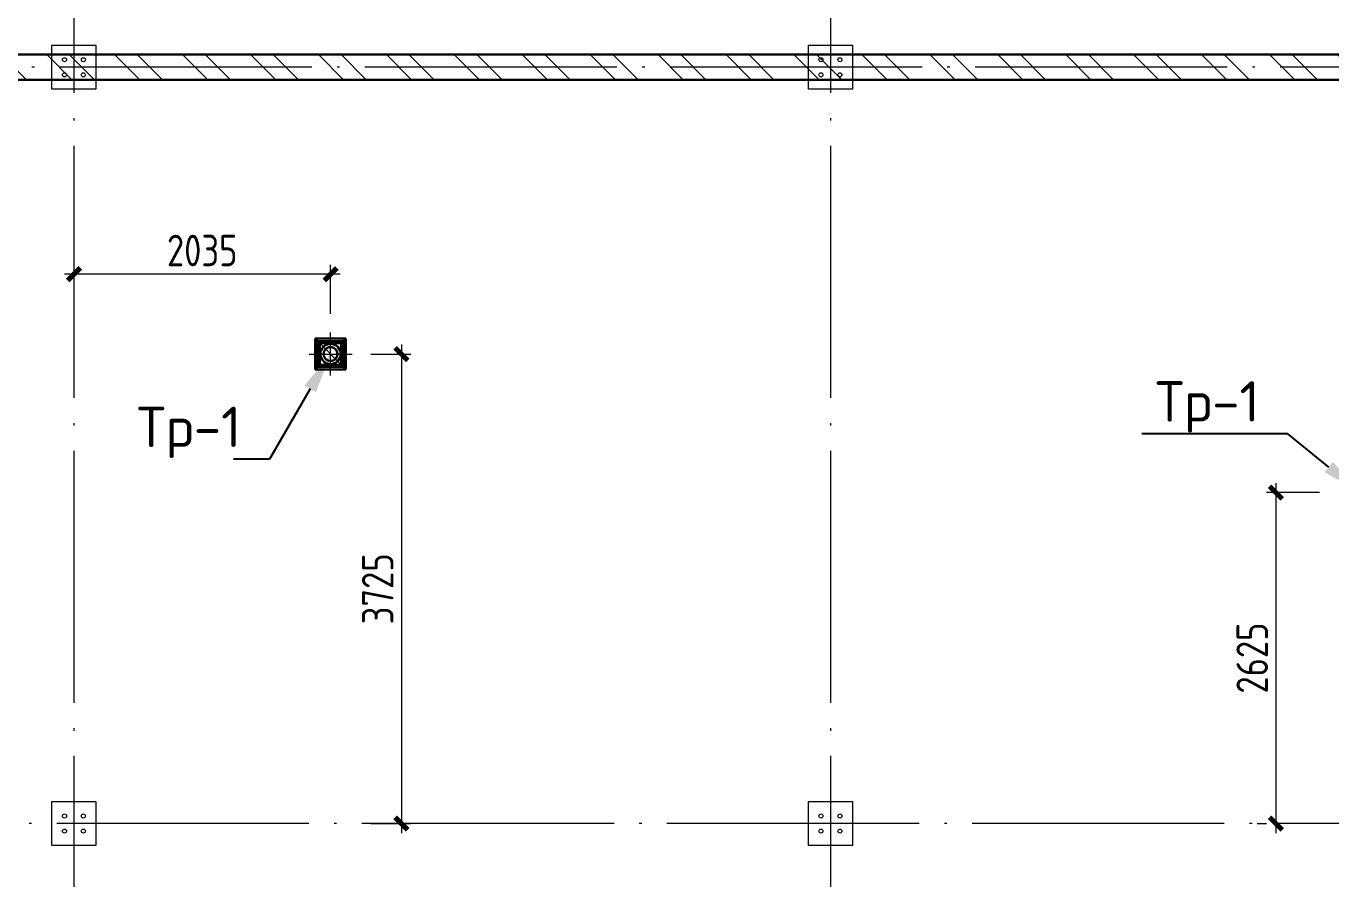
# Model space of a CAD drawing. Extents: x -965262 to 1142518, y -357520 to 71675.
# Drawn here: x -39857 to -29508, y -175591 to -168826 of the extents above; entities that cross this region are included whole.
import ezdxf
from ezdxf import colors
from ezdxf.entities.mleader import LeaderData, LeaderLine
from ezdxf.math import Vec2, Vec3

# ---------------------------------------------------------------- set-up
doc = ezdxf.new("R2010")
doc.units = 0
doc.header["$LTSCALE"] = 10
for name, pattern in [('ACAD_ISO04W100', [30, 24, -3, 0, -3]), ('DOTE', [2.42, 2, -0.2, 0.02, -0.2]), ('HIDDEN', [9.525, 6.35, -3.175])]:
    doc.linetypes.add(name, pattern=pattern)
doc.layers.get('0').update_dxf_attribs({"linetype": 'CONTINUOUS', "lineweight": 30})
doc.layers.get('Defpoints').update_dxf_attribs({"linetype": 'CONTINUOUS'})
doc.layers.add('DOTE', color=7, linetype='DOTE', lineweight=9)
doc.layers.add('Полы_лотки', color=7, linetype='CONTINUOUS', lineweight=30)
doc.styles.get("Standard").update_dxf_attribs({"font": 'isocpeur.ttf', "height": 300})
doc.styles.add('ГОСТ 2м', font='isocpeur.ttf', dxfattribs={"width": 0.8, "height": 250})
doc.dimstyles.new('ГОСТ 2м', dxfattribs={"dimtxt": 250, "dimasz": 100, "dimexe": 75, "dimexo": 150, "dimgap": 62.5, "dimtad": 1, "dimdec": 0, "dimtxsty": 'ГОСТ 2м', "dimblk": 'ARCHTICK', "dimcen": 150, "dimdle": 75, "dimclrd": 256, "dimclre": 256, "dimclrt": 256, "dimadec": 0, "dimazin": 0, "dimtfac": 1, "dimtdec": 0, "dimtmove": 0, "dimatfit": 3, "dimldrblk": 'OBLIQUE', "dimfxl": 1, "dimlwd": 15, "dimlwe": 15, "dimarcsym": 0})

# ---------------------------------------------------------------- blocks, each defined once
blk = doc.blocks.new('_ArchTick')
at = {"color": 0, "linetype": 'ByBlock', "lineweight": 0, "const_width": 0.4}
blk.add_lwpolyline([(-0.5, -0.5), (0.5, 0.5)], dxfattribs=at)
blk = doc.blocks.new('*D1444')
at = {"lineweight": 15, "transparency": 16777216}
for p, q in [((-39477, -170644), (-39477, -170719)), ((-37442, -171107), (-37442, -170719)), ((-37367, -170794), (-39552, -170794))]:
    blk.add_line(p, q, dxfattribs=at)
at = {"layer": 'Defpoints', "color": 0, "lineweight": 15, "transparency": 16777216}
for p in [(-39477, -170794, -13062), (-39477, -170794), (-37442, -171257, -12061)]:
    blk.add_point(p, dxfattribs=at)
at = {"lineweight": 15, "transparency": 16777216, "xscale": 100, "yscale": 100, "zscale": 100, "rotation": 180}
blk.add_blockref('_ArchTick', (-39477, -170794), dxfattribs=at)
at = {"lineweight": 15, "transparency": 16777216, "xscale": 100, "yscale": 100, "zscale": 100}
blk.add_blockref('_ArchTick', (-37442, -170794), dxfattribs=at)
at = {"lineweight": 15, "transparency": 16777216, "insert": (-38460, -170606), "char_height": 250, "attachment_point": 5, "style": 'ГОСТ 2м'}
blk.add_mtext('2035', dxfattribs=at)
blk = doc.blocks.new('_Oblique')
at = {"color": 0, "linetype": 'ByBlock', "lineweight": -2}
blk.add_line((-0.5, -0.5), (0.5, 0.5), dxfattribs=at)
blk = doc.blocks.new('*D1445')
at = {"lineweight": 15, "transparency": 16777216}
for p, q in [((-36880, -171352), (-36880, -175227)), ((-37122, -171427), (-36805, -171427)), ((-37122, -175152), (-36805, -175152))]:
    blk.add_line(p, q, dxfattribs=at)
at = {"layer": 'Defpoints', "color": 0, "lineweight": 15, "transparency": 16777216}
for p in [(-37272, -171427, -12061), (-37272, -175152, -13062), (-36880, -175152)]:
    blk.add_point(p, dxfattribs=at)
at = {"lineweight": 15, "transparency": 16777216, "xscale": 100, "yscale": 100, "zscale": 100}
for p, rotation in [((-36880, -171427), 90), ((-36880, -175152), 270)]:
    blk.add_blockref('_ArchTick', p, dxfattribs=dict(at, rotation=rotation))
at = {"lineweight": 15, "transparency": 16777216, "insert": (-37068, -173290), "char_height": 250, "attachment_point": 5, "rotation": 90, "style": 'ГОСТ 2м'}
blk.add_mtext('3725', dxfattribs=at)
blk = doc.blocks.new('*D1447')
at = {"lineweight": 15, "transparency": 16777216}
for p, q in [((-29944, -172451), (-29944, -175227)), ((-29598, -172526), (-30019, -172526)), ((-30094, -175152), (-30019, -175152))]:
    blk.add_line(p, q, dxfattribs=at)
at = {"layer": 'Defpoints', "color": 0, "lineweight": 15, "transparency": 16777216}
for p in [(-29448, -172526, -12611), (-29944, -175152), (-29944, -175152)]:
    blk.add_point(p, dxfattribs=at)
at = {"lineweight": 15, "transparency": 16777216, "xscale": 100, "yscale": 100, "zscale": 100}
for p, rotation in [((-29944, -172526), 90), ((-29944, -175152), 270)]:
    blk.add_blockref('_ArchTick', p, dxfattribs=dict(at, rotation=rotation))
at = {"lineweight": 15, "transparency": 16777216, "insert": (-30132, -173839), "char_height": 250, "attachment_point": 5, "rotation": 90, "style": 'ГОСТ 2м'}
blk.add_mtext('2625', dxfattribs=at)

msp = doc.modelspace()

# ---------------------------------------------------------------- hatches: boundary and pattern name
at = {"lineweight": 15}
h = msp.add_hatch(dxfattribs=at)
h.set_pattern_fill('ANSI32', scale=40, angle=90, style=0)
h.set_pattern_definition([(135, (-41513.9, -162921.8), (-269.4077, -269.4077), []), (135, (-41513.9, -162742.18), (-269.4077, -269.4077), [])])
h.paths.add_polyline_path([(-41427.2, -162817.1), (-41627.2, -162817.1), (-41627.2, -163152.1), (-41427.2, -163152.1)])
h.paths.add_polyline_path([(-41427.2, -163152.1), (-41627.2, -163152.1), (-41627.2, -164477.1), (-43632.2, -164477.1), (-43632.2, -164677.1), (-41427.2, -164677.1)])
h.paths.add_polyline_path([(-43832.2, -164477.1), (-45352.2, -164477.1), (-45352.2, -167242.1), (-45152.2, -167242.1), (-45152.2, -164677.1), (-43832.2, -164677.1)], flags=16)
h.paths.add_polyline_path([(-43632.2, -164677.1), (-43832.2, -164677.1), (-43832.2, -167242.1), (-43632.2, -167242.1)], flags=17)
h.paths.add_polyline_path([(-43632.2, -163152.1), (-43832.2, -163152.1), (-43832.2, -164477.1), (-43632.2, -164477.1)], flags=17)
h.paths.add_polyline_path([(-43632.2, -162817.1), (-43832.2, -162817.1), (-43832.2, -163152.1), (-43632.2, -163152.1)])
h.paths.add_polyline_path([(-56992.4, -172937.1), (-57392.4, -172937.1), (-57392.4, -173327.1), (-56992.4, -173327.1)])
h.paths.add_polyline_path([(-59982.4, -172937.1), (-60382.4, -172937.1), (-60382.4, -173327.1), (-59982.4, -173327.1)], flags=17)
h.paths.add_polyline_path([(-49062.4, -172002.1), (-49452.4, -172002.1), (-49452.4, -172402.1), (-49062.4, -172402.1)], flags=17)
h.paths.add_polyline_path([(-64417.4, -182372.1), (-64492.4, -182372.1), (-64492.4, -183072.1), (-65377.4, -183072.1), (-65377.4, -183172.1), (-64417.4, -183172.1)], flags=17)
h.paths.add_polyline_path([(-63352.4, -183072.1), (-64292.4, -183072.1), (-64292.4, -182372.1), (-64317.4, -182372.1), (-64317.4, -183172.1), (-63352.4, -183172.1)])
h.paths.add_polyline_path([(-64417.4, -181472.1), (-64492.4, -181472.1), (-64492.4, -181662.1), (-64417.4, -181662.1)], flags=16)
h.paths.add_polyline_path([(-64292.4, -181472.1), (-64317.4, -181472.1), (-64317.4, -181662.1), (-64292.4, -181662.1)], flags=17)
h.paths.add_polyline_path([(-65377.4, -181472.1), (-65427.4, -181472.1), (-65427.4, -183072.1), (-65377.4, -183072.1)], flags=17)
h.paths.add_polyline_path([(-65477.4, -181472.1), (-65627.4, -181472.1), (-65627.4, -183272.1), (-65477.4, -183272.1)], flags=17)
h.paths.add_polyline_path([(-41427.2, -162817.1), (-41627.2, -162817.1), (-41627.2, -163152.1), (-41427.2, -163152.1)])
h.paths.add_polyline_path([(-69477.4, -185722), (-69787.4, -185722), (-69787.4, -185922), (-69477.4, -185922)])
h.paths.add_polyline_path([(-69262.4, -185722), (-69477.4, -185722), (-69477.4, -185922), (-69262.4, -185922)])
h.paths.add_polyline_path([(-67662.4, -185722), (-68062.4, -185722), (-68062.4, -185922), (-67662.4, -185922)])
h.paths.add_polyline_path([(-66352.4, -185722), (-66752.4, -185722), (-66752.4, -185922), (-66352.4, -185922)])
h.paths.add_polyline_path([(-64752.4, -185722), (-65152.4, -185722), (-65152.4, -185922), (-64752.4, -185922)])
h.paths.add_polyline_path([(-63477.4, -185722), (-63552.4, -185722), (-63552.4, -185922), (-63477.4, -185922)])
h.paths.add_polyline_path([(-63477.4, -162717.1), (-63812.4, -162717.1), (-63812.4, -162917.1), (-63477.4, -162917.1)])
h.paths.add_polyline_path([(-63152.4, -162717.1), (-63477.4, -162717.1), (-63477.4, -162917.1), (-63352.4, -162917.1), (-63352.4, -162977.1), (-63302.4, -162977.1), (-63302.4, -163152.1), (-63152.4, -163152.1)])
h.paths.add_polyline_path([(-63152.4, -163152.1), (-63302.4, -163152.1), (-63302.4, -163327.1), (-63352.4, -163327.1), (-63352.4, -168977.1), (-63302.4, -168977.1), (-63302.4, -169152.1), (-63152.4, -169152.1)])
h.paths.add_polyline_path([(-63152.4, -169152.1), (-63302.4, -169152.1), (-63302.4, -169327.1), (-63352.4, -169327.1), (-63352.4, -174977.1), (-63302.4, -174977.1), (-63302.4, -175152.1), (-63152.4, -175152.1), (-63152.4, -173527.1), (-57477.4, -173527.1), (-57477.4, -173327.1), (-63152.4, -173327.1)])
h.paths.add_polyline_path([(-63152.4, -175152.1), (-63302.4, -175152.1), (-63302.4, -175327.1), (-63352.4, -175327.1), (-63352.4, -178262.1), (-63152.4, -178262.1)])
h.paths.add_polyline_path([(-63152.4, -179262.1), (-63352.4, -179262.1), (-63352.4, -179462.1), (-63477.4, -179462.1), (-63477.4, -179662.1), (-63352.4, -179662.1), (-63352.4, -179862.1), (-63152.4, -179862.1)])
h.paths.add_polyline_path([(-63477.4, -179462.1), (-66477.4, -179462.1), (-66477.4, -179662.1), (-63477.4, -179662.1)])
h.paths.add_polyline_path([(-66477.4, -179462.1), (-69477.4, -179462.1), (-69477.4, -179662.1), (-68187.4, -179662.1), (-68187.4, -179862.1), (-67987.4, -179862.1), (-67987.4, -179662.1), (-66477.4, -179662.1)])
h.paths.add_polyline_path([(-69477.4, -179462.1), (-69787.4, -179462.1), (-69787.4, -179662.1), (-69477.4, -179662.1)])
h.paths.add_polyline_path([(-69477.4, -181272.1), (-69787.4, -181272.1), (-69787.4, -181472.1), (-69477.4, -181472.1)])
h.paths.add_polyline_path([(-67587.4, -181272.1), (-67987.4, -181272.1), (-67987.4, -181152.1), (-68187.4, -181152.1), (-68187.4, -181272.1), (-69477.4, -181272.1), (-69477.4, -181472.1), (-67587.4, -181472.1)])
h.paths.add_polyline_path([(-67987.4, -180872.1), (-68187.4, -180872.1), (-68187.4, -181152.1), (-67987.4, -181152.1)])
h.paths.add_polyline_path([(-66477.4, -181327.1), (-66652.4, -181327.1), (-66652.4, -181272.1), (-66677.4, -181272.1), (-66677.4, -181472.1), (-66477.4, -181472.1)])
h.paths.add_polyline_path([(-65277.4, -181272.1), (-66302.4, -181272.1), (-66302.4, -181327.1), (-66477.4, -181327.1), (-66477.4, -181472.1), (-65477.4, -181472.1), (-65477.4, -183272.1), (-63477.4, -183272.1), (-63477.4, -183172.1), (-64317.4, -183172.1), (-64317.4, -182372.1), (-64417.4, -182372.1), (-64417.4, -183172.1), (-65377.4, -183172.1), (-65377.4, -181472.1), (-65277.4, -181472.1)])
h.paths.add_polyline_path([(-63152.4, -181472.1), (-62752.9, -181472.1), (-62752.9, -181272.1), (-63152.4, -181272.1), (-63152.4, -181152.1), (-63302.4, -181152.1), (-63302.4, -181327.1), (-63477.4, -181327.1), (-63477.4, -181472.1), (-63352.4, -181472.1), (-63352.4, -183172.1), (-63477.4, -183172.1), (-63477.4, -183272.1), (-63352.4, -183272.1), (-63352.4, -185722), (-63477.4, -185722), (-63477.4, -185922), (-63152.4, -185922)])
h.paths.add_polyline_path([(-63477.4, -181327.1), (-63652.4, -181327.1), (-63652.4, -181272.1), (-64567.4, -181272.1), (-64567.4, -181472.1), (-64417.4, -181472.1), (-64417.4, -181662.1), (-64317.4, -181662.1), (-64317.4, -181472.1), (-63477.4, -181472.1)], flags=17)
h.paths.add_polyline_path([(-63152.4, -180872.1), (-63352.4, -180872.1), (-63352.4, -180977.1), (-63302.4, -180977.1), (-63302.4, -181152.1), (-63152.4, -181152.1)])
h.paths.add_polyline_path([(-61442.9, -181152.1), (-61642.9, -181152.1), (-61642.9, -181272.1), (-61842.9, -181272.1), (-61842.9, -181472.1), (-61442.9, -181472.1), (-61442.9, -181377.1)])
h.paths.add_polyline_path([(-61442.9, -175252.1), (-57652.4, -175252.1), (-57652.4, -175152.1), (-61642.9, -175152.1), (-61642.9, -181152.1), (-61442.9, -181152.1)])
h.paths.add_polyline_path([(-57652.4, -175052.1), (-61642.9, -175052.1), (-61642.9, -175152.1), (-57652.4, -175152.1)], flags=16)
h.paths.add_polyline_path([(-51652.4, -175152.1), (-57302.4, -175152.1), (-57302.4, -175252.1), (-51652.4, -175252.1)])
h.paths.add_polyline_path([(-51652.4, -175052.1), (-57302.4, -175052.1), (-57302.4, -175152.1), (-51652.4, -175152.1)])
h.paths.add_polyline_path([(-50862.4, -175152.1), (-51302.4, -175152.1), (-51302.4, -175252.1), (-50862.4, -175252.1)])
h.paths.add_polyline_path([(-50862.4, -175052.1), (-51302.4, -175052.1), (-51302.4, -175152.1), (-50862.4, -175152.1)])
h.paths.add_polyline_path([(-53877.4, -173377.1), (-54052.4, -173377.1), (-54052.4, -173327.1), (-57477.4, -173327.1), (-57477.4, -173527.1), (-53877.4, -173527.1)])
h.paths.add_polyline_path([(-51477.4, -173377.1), (-51652.4, -173377.1), (-51652.4, -173327.1), (-53702.4, -173327.1), (-53702.4, -173377.1), (-53877.4, -173377.1), (-53877.4, -173527.1), (-51477.4, -173527.1)])
h.paths.add_polyline_path([(-51152.4, -173202.1), (-51302.4, -173202.1), (-51302.4, -173377.1), (-51477.4, -173377.1), (-51477.4, -173527.1), (-51152.4, -173527.1)])
h.paths.add_polyline_path([(-51152.4, -169152.1), (-51352.4, -169152.1), (-51352.4, -173027.1), (-51302.4, -173027.1), (-51302.4, -173202.1), (-51152.4, -173202.1)])
h.paths.add_polyline_path([(-51152.4, -168152.1), (-51302.4, -168152.1), (-51302.4, -168327.1), (-51352.4, -168327.1), (-51352.4, -169152.1), (-51152.4, -169152.1)])
h.paths.add_polyline_path([(-47162.4, -167242.1), (-51152.4, -167242.1), (-51152.4, -163152.1), (-51352.4, -163152.1), (-51352.4, -167977.1), (-51302.4, -167977.1), (-51302.4, -168152.1), (-51152.4, -168152.1), (-51152.4, -167442.1), (-47162.4, -167442.1)])
h.paths.add_polyline_path([(-51152.4, -162717.1), (-51352.4, -162717.1), (-51352.4, -163152.1), (-51152.4, -163152.1)])
h.paths.add_polyline_path([(-45477.4, -167242.1), (-46152.4, -167242.1), (-46152.4, -167442.1), (-45477.4, -167442.1)])
h.paths.add_polyline_path([(-39477.4, -167242.1), (-45152.2, -167242.1), (-45152.2, -164677.1), (-41427.2, -164677.1), (-41427.2, -163152.1), (-41627.2, -163152.1), (-41627.2, -164477.1), (-45352.2, -164477.1), (-45352.2, -167242.1), (-45477.4, -167242.1), (-45477.4, -167442.1), (-39477.4, -167442.1)])
h.paths.add_polyline_path([(-36982.4, -167242.1), (-39477.4, -167242.1), (-39477.4, -167442.1), (-36982.4, -167442.1)])
h.paths.add_polyline_path([(-33477.4, -167242.1), (-35972.4, -167242.1), (-35972.4, -167442.1), (-33477.4, -167442.1)])
h.paths.add_polyline_path([(-27602.4, -163327.1), (-27652.4, -163327.1), (-27652.4, -163152.1), (-27802.4, -163152.1), (-27802.4, -165177.1), (-28202.2, -165177.1), (-28202.2, -165377.1), (-27802.4, -165377.1), (-27802.4, -166082.1), (-27602.4, -166082.1)])
h.paths.add_polyline_path([(-27652.4, -162977.1), (-27602.4, -162977.1), (-27602.4, -162817.1), (-27802.4, -162817.1), (-27802.4, -163152.1), (-27652.4, -163152.1)])
h.paths.add_polyline_path([(-29612.4, -162817.1), (-29812.4, -162817.1), (-29812.4, -163152.1), (-29612.4, -163152.1)])
h.paths.add_polyline_path([(-29447.5, -164695.1), (-28099.7, -164695.1), (-28099.7, -164191.1), (-29447.5, -164191.1)], flags=9)
h.paths.add_polyline_path([(-49852.4, -175252.1), (-49852.4, -175052.1), (-49652.4, -175052.1), (-49652.4, -169052.1), (-29192.4, -169052.1), (-29192.4, -169252.1), (-49452.4, -169252.1), (-49452.4, -175252.1)])
h.paths.add_polyline_path([(-29612.4, -167442.1), (-33477.4, -167442.1), (-33477.4, -167242.1), (-29812.4, -167242.1), (-29812.4, -163152.1), (-29612.4, -163152.1), (-29612.4, -165177.1), (-29212.2, -165177.1), (-29212.2, -165377.1), (-29612.4, -165377.1)])
h.paths.add_polyline_path([(-28182.4, -169252.1), (-27782.4, -169252.1), (-27782.4, -169052.1), (-28182.4, -169052.1)])
h.paths.add_polyline_path([(-27702.4, -175477.1), (-21142.4, -175477.1), (-21142.4, -175277.1), (-27702.4, -175277.1)])
h.paths.add_polyline_path([(-27702.4, -181027.1), (-21142.4, -181027.1), (-21142.4, -180827.1), (-27702.4, -180827.1)])

# ---------------------------------------------------------------- linework, layer by layer
at = {"color": 7, "lineweight": 15}
for p, q in [((-39652.4, -169327.1, -4711.1), (-39652.4, -168977.1, -4711.1)), ((-39652.4, -168977.1, -4711.1), (-39302.4, -168977.1, -4711.1)), ((-39302.4, -168977.1, -4711.1), (-39302.4, -169327.1, -4711.1)), ((-33652.4, -169327.1, -4711.1), (-33652.4, -168977.1, -4711.1)), ((-33652.4, -168977.1, -4711.1), (-33302.4, -168977.1, -4711.1)), ((-33302.4, -168977.1, -4711.1), (-33302.4, -169327.1, -4711.1)), ((-39302.4, -169327.1, -4711.1), (-39652.4, -169327.1, -4711.1)), ((-33302.4, -169327.1, -4711.1), (-33652.4, -169327.1, -4711.1)), ((-39652.4, -175327.1, -4711.1), (-39652.4, -174977.1, -4711.1)), ((-39652.4, -174977.1, -4711.1), (-39302.4, -174977.1, -4711.1)), ((-39302.4, -174977.1, -4711.1), (-39302.4, -175327.1, -4711.1)), ((-33652.4, -175327.1, -4711.1), (-33652.4, -174977.1, -4711.1)), ((-33652.4, -174977.1, -4711.1), (-33302.4, -174977.1, -4711.1)), ((-33302.4, -174977.1, -4711.1), (-33302.4, -175327.1, -4711.1)), ((-39302.4, -175327.1, -4711.1), (-39652.4, -175327.1, -4711.1)), ((-33302.4, -175327.1, -4711.1), (-33652.4, -175327.1, -4711.1))]:
    msp.add_line(p, q, dxfattribs=at)
at = {"color": 7, "extrusion": (0, 0, -1)}
for p, q in [((-49652.4, -169052.1, -3259.8), (-29192.4, -169052.1, -1116.4)), ((-29192.4, -169252.1, -1116.4), (-49452.4, -169252.1, -3259.8))]:
    msp.add_line(p, q, dxfattribs=at)
at = {"color": 1, "lineweight": 15}
msp.add_line((-37564.7, -171304.6, -3259.8), (-37319.7, -171549.6, -3259.8), dxfattribs=at)
at = {"color": 7, "lineweight": 15}
for centre in [(-39552.4, -169092.1, -4711.1), (-39402.4, -169092.1, -4711.1), (-33552.4, -169092.1, -4711.1), (-33402.4, -169092.1, -4711.1), (-39552.4, -169212.1, -4711.1), (-39402.4, -169212.1, -4711.1), (-33552.4, -169212.1, -4711.1), (-33402.4, -169212.1, -4711.1), (-39552.4, -175092.1, -4711.1), (-39402.4, -175092.1, -4711.1), (-33552.4, -175092.1, -4711.1), (-33402.4, -175092.1, -4711.1), (-39552.4, -175212.1, -4711.1), (-39402.4, -175212.1, -4711.1), (-33552.4, -175212.1, -4711.1), (-33402.4, -175212.1, -4711.1)]:
    msp.add_circle(centre, 16, dxfattribs=at)
at = {"layer": 'DOTE', "color": 7, "ltscale": 100, "extrusion": (0, -1, 0)}
for p, q in [((-39477.4, -162515.3, -4711.1), (-39477.4, -237687.4, -4711.1)), ((-33477.4, -162515.3, -4711.1), (-33477.4, -237687.4, -4711.1))]:
    msp.add_line(p, q, dxfattribs=at)
at = {"layer": 'DOTE', "color": 7, "ltscale": 100}
for p, q in [((-20650.6, -169152.1, -4711.1), (-73832.7, -169152.1, -4711.1)), ((-20673.7, -175152.1, -4711.1), (-73832.7, -175152.1, -4711.1))]:
    msp.add_line(p, q, dxfattribs=at)
at = {"layer": 'Полы_лотки', "color": 1, "linetype": 'ACAD_ISO04W100', "lineweight": 9, "ltscale": 10}
for p, q in [((-37442.2, -171597.6, -2809.2), (-37442.2, -171256.7, -3710.4)), ((-37612.7, -171427.1, -2809.2), (-37271.7, -171427.1, -3710.4))]:
    msp.add_line(p, q, dxfattribs=at)
at = {"layer": 'Полы_лотки', "color": 5}
for p, q in [((-37564.7, -171304.6, -3259.8), (-37319.7, -171304.6, -3259.8)), ((-37564.7, -171549.6, -3259.8), (-37564.7, -171304.6, -3259.8)), ((-37564.7, -171304.6, -3259.8), (-37527.2, -171342.1, -3259.8)), ((-37339.7, -171324.6, -3259.8), (-37544.7, -171324.6, -3259.8)), ((-37544.7, -171324.6, -3259.8), (-37544.7, -171529.6, -3259.8)), ((-37357.2, -171342.1, -3259.8), (-37527.2, -171342.1, -3259.8)), ((-37527.2, -171342.1, -3259.8), (-37527.2, -171512.1, -3259.8)), ((-37319.7, -171304.6, -3259.8), (-37357.2, -171342.1, -3259.8)), ((-37357.2, -171342.1, -3259.8), (-37357.2, -171512.1, -3259.8)), ((-37339.7, -171529.6, -3259.8), (-37339.7, -171324.6, -3259.8)), ((-37319.7, -171549.6, -3259.8), (-37319.7, -171304.6, -3259.8)), ((-37564.7, -171549.6, -3259.8), (-37527.2, -171512.1, -3259.8)), ((-37564.7, -171549.6, -3259.8), (-37319.7, -171549.6, -3259.8)), ((-37544.7, -171529.6, -3259.8), (-37339.7, -171529.6, -3259.8)), ((-37357.2, -171512.1, -3259.8), (-37527.2, -171512.1, -3259.8)), ((-37319.7, -171549.6, -3259.8), (-37357.2, -171512.1, -3259.8))]:
    msp.add_line(p, q, dxfattribs=at)
for radius in [80, 55]:
    msp.add_circle((-37442.2, -171427.1, -3259.8), radius, dxfattribs=at)
at = {"layer": 'Полы_лотки', "color": 6, "linetype": 'HIDDEN', "ltscale": 10}
msp.add_circle((-37442.2, -171427.1, -3259.8), 55, dxfattribs=at)

# ---------------------------------------------------------------- dimensions: what is measured, and where the dimension line sits
at = {"lineweight": 15}
dim = msp.add_linear_dim(base=(-39477.4, -170793.8, 8350.5), p1=(-37442.2, -171256.7, -3710.4), p2=(-39477.4, -170793.8, -4711.1), dimstyle='ГОСТ 2м', dxfattribs=at)
dim.commit()
dim.dimension.update_dxf_attribs({"geometry": '*D1444', "text_midpoint": (-38459.8, -170606.3, 8350.5)})
dim = msp.add_linear_dim(base=(-36880.1, -175152.1, 8350.5), p1=(-37271.7, -171427.1, -3710.4), p2=(-37271.7, -175152.1, -4711.1), angle=90, dimstyle='ГОСТ 2м', dxfattribs=at)
dim.commit()
dim.dimension.update_dxf_attribs({"geometry": '*D1445', "text_midpoint": (-37067.6, -173289.6, 8350.5)})
dim = msp.add_linear_dim(base=(-29944.2, -175152.1, 8350.5), p1=(-29447.7, -172526.1, -4260.5), p2=(-29944.2, -175152.1, 8350.5), angle=90, text='2625', dimstyle='ГОСТ 2м', dxfattribs=at)
dim.commit()
dim.dimension.update_dxf_attribs({"geometry": '*D1447', "text_midpoint": (-30131.7, -173839.1, 8350.5)})

# ---------------------------------------------------------------- leaders
at = {"layer": 'Полы_лотки', "color": 5, "lineweight": 15}
ml = msp.add_multileader_mtext('Standard', dxfattribs=at)
ml.set_content('Тр-1', color=5)
ml.set_leader_properties()
ml.build(insert=Vec2(0, 0))
ml.multileader.update_dxf_attribs({"has_text_frame": 1, "text_right_attachment_type": 6, "dogleg_length": 36, "arrow_head_size": 320})
ctx = ml.context
ctx.base_point, ctx.char_height, ctx.arrow_head_size, ctx.landing_gap_size, ctx.plane_origin = Vec3(-38965.5, -172052.9, -3259.8), 320, 320, 16, Vec3(-54644.5, -182137.3, -3259.8)
ctx.right_attachment, ctx.text_align_type = 6, 2
notes = []
notes.append((ctx, [(1, (1, 1, 0), (-37926.6, -172260.9, -3259.8), (-1, 0), 206.9, [(0, [(-37442.2, -171427.1, -3259.8)], 0, [])])]))
ctx.mtext.insert, ctx.mtext.width, ctx.mtext.defined_height, ctx.mtext.alignment, ctx.mtext.flow_direction = Vec3(-38149.5, -171844.9, -3259.8), 61.914, 8690.9, 3, 5
ml = msp.add_multileader_mtext('Standard', dxfattribs=at)
ml.set_content('Тр-1', color=5)
ml.set_leader_properties()
ml.build(insert=Vec2(0, 0))
ml.multileader.update_dxf_attribs({"has_text_frame": 1, "text_right_attachment_type": 6, "dogleg_length": 36, "arrow_head_size": 320})
ctx = ml.context
ctx.base_point, ctx.char_height, ctx.arrow_head_size, ctx.landing_gap_size, ctx.plane_origin = Vec3(-30888.3, -171851, -4711.1), 320, 320, 16, Vec3(-46479.5, -183236.3, -4711.1)
ctx.right_attachment, ctx.text_align_type = 6, 2
notes.append((ctx, [(1, (1, 1, 0), (-29849.4, -172059, -4711.1), (-1, 0), 206.9, [(0, [(-29277.2, -172526.1, -4711.1)], 0, [])])]))
ctx.mtext.insert, ctx.mtext.defined_height, ctx.mtext.alignment, ctx.mtext.flow_direction = Vec3(-30072.3, -171643, -4711.1), 421.1, 3, 5
for ctx, leaders in notes:
    for number, flags, end, landing, length, lines in leaders:
        leader = LeaderData()
        leader.index, (leader.has_last_leader_line, leader.has_dogleg_vector, leader.attachment_direction) = number, flags
        leader.last_leader_point, leader.dogleg_vector, leader.dogleg_length = Vec3(end), Vec3(landing), length
        for number, points, colour, breaks in lines:
            line = LeaderLine()
            line.index, line.vertices, line.color, line.breaks = number, Vec3.list(points), colors.encode_raw_color(colour), breaks
            leader.lines.append(line)
        ctx.leaders.append(leader)

doc.saveas('drawing.dxf')
